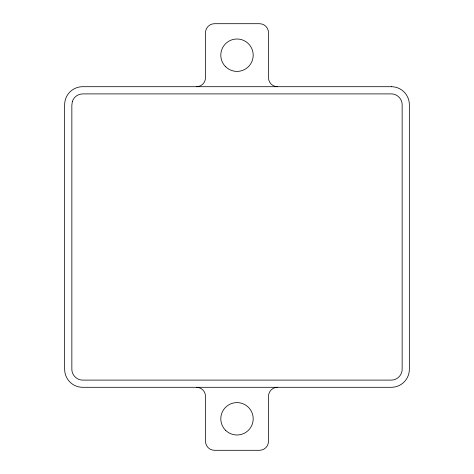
<?xml version="1.0" encoding="UTF-8"?>
<svg xmlns="http://www.w3.org/2000/svg" width="474" height="474" viewBox="0 0 474 474"><rect width="100%" height="100%" fill="white"/><g stroke="black" fill="none" stroke-linecap="round" stroke-linejoin="round"><path stroke-width="0.71" d="M196.503 387.299A9 9 0 0 1 205.503 396.3L205.503 441.3A9 9 0 0 0 214.503 450.3L259.497 450.3A9 9 0 0 0 268.497 441.3L268.497 396.3A9 9 0 0 1 277.497 387.299M196.503 86.701A9 9 0 0 0 205.503 77.7L205.503 32.7A9 9 0 0 1 214.503 23.7L259.497 23.7A9 9 0 0 1 268.497 32.7L268.497 77.7A9 9 0 0 0 277.497 86.701M72.309 101.685L71.852 105.175L71.852 368.825C71.521 374.981 76.972 380.426 83.122 380.101L390.878 380.101C397.028 380.426 402.479 374.981 402.148 368.825L402.148 105.175C402.479 99.019 397.028 93.574 390.878 93.899L83.122 93.899C78.281 93.728 73.583 96.98 72.309 101.685M391.352 86.701L82.648 86.701A18 18 0 0 0 64.648 104.701L64.648 369.299A18 18 0 0 0 82.648 387.299L391.352 387.299A18 18 0 0 0 409.352 369.299L409.352 104.701A18 18 0 0 0 391.352 86.701M225.547 430.256A16.199 16.199 0 0 0 252.648 422.992A16.199 16.199 0 0 0 232.805 403.155A16.199 16.199 0 0 0 225.547 430.256M225.547 66.656A16.199 16.199 0 0 0 252.648 59.392A16.199 16.199 0 0 0 232.805 39.549A16.199 16.199 0 0 0 225.547 66.656"/></g></svg>
